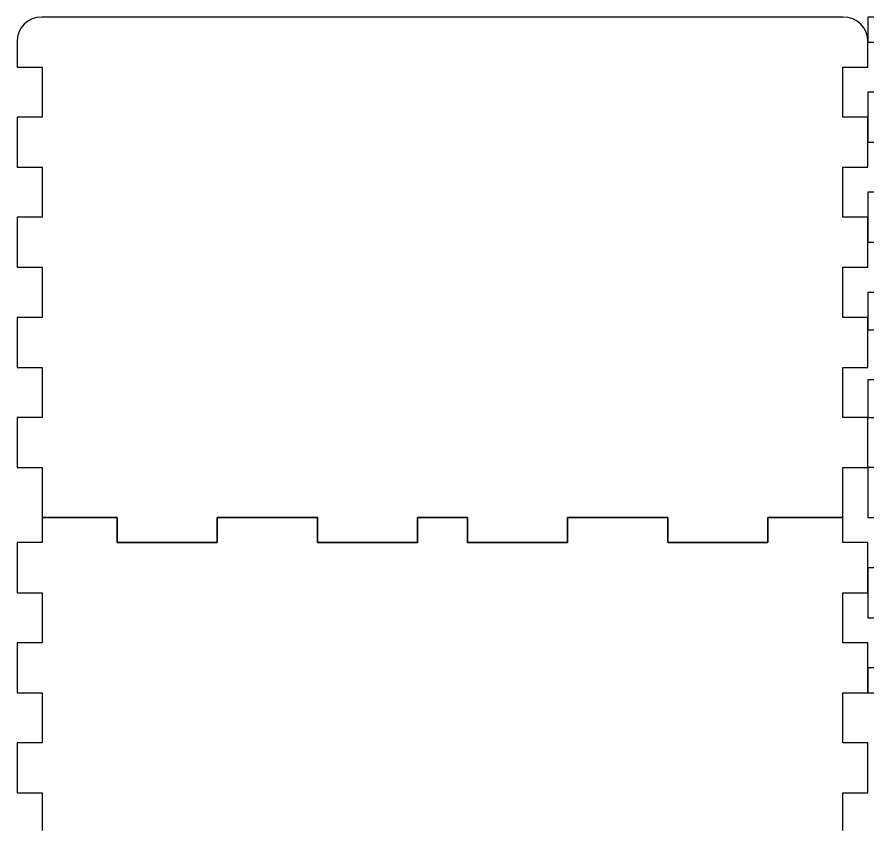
# Model space of a CAD drawing. Extents: x 0 to 964, y 737 to 1701.
# Drawn here: x 0.1 to 482, y 1242.6 to 1700.7 of the extents above; entities that cross this region are included whole.
import ezdxf

# ---------------------------------------------------------------- set-up
doc = ezdxf.new("R2010")
doc.units = 0
doc.layers.add('A0132_Printing', color=7, linetype='CONTINUOUS')

msp = doc.modelspace()

# ---------------------------------------------------------------- linework, layer by layer
at = {"layer": 'A0132_Printing', "color": 1}
for points in [[(467.937788, 1700.664557), (14.2018, 1700.664557)], [(524.533987, 1700.664957), (482.014988, 1700.664957), (482.014988, 1686.491958), (496.187988, 1686.491958)], [(0.1248, 1686.588558), (0.1248, 1672.318558), (14.2978, 1672.318558), (14.2978, 1643.971559), (0.1248, 1643.971559), (0.1248, 1615.62556), (14.2978, 1615.62556), (14.2978, 1587.27956), (0.1248, 1587.27956), (0.1248, 1558.932561), (14.2978, 1558.932561), (14.2978, 1530.586562), (0.1248, 1530.586562), (0.1248, 1502.239562), (14.2978, 1502.239562), (14.2978, 1473.893563), (0.1248, 1473.893563), (0.1248, 1445.546564), (14.2978, 1445.546564), (14.2978, 1417.200565), (56.817799, 1417.200565), (56.817799, 1403.027565), (113.510797, 1403.027565), (113.510797, 1417.200565), (170.203796, 1417.200565), (170.203796, 1403.027565), (226.896794, 1403.027565), (226.896794, 1417.200565), (255.242794, 1417.200565), (255.242794, 1403.027565), (311.935792, 1403.027565), (311.935792, 1417.200565), (368.628791, 1417.200565), (368.628791, 1403.027565), (425.321789, 1403.027565), (425.321789, 1417.200565), (467.841788, 1417.200565), (467.841788, 1445.546564), (482.014788, 1445.546564), (482.014788, 1473.893563), (467.841788, 1473.893563), (467.841788, 1502.239562), (482.014788, 1502.239562), (482.014788, 1530.586562), (467.841788, 1530.586562), (467.841788, 1558.932561), (482.014788, 1558.932561), (482.014788, 1587.27956), (467.841788, 1587.27956), (467.841788, 1615.62556), (482.014788, 1615.62556), (482.014788, 1643.971559), (467.841788, 1643.971559), (467.841788, 1672.318558), (482.014788, 1672.318558)], [(482.014788, 1672.318558), (482.014788, 1686.588558)], [(496.187988, 1658.145959), (482.014988, 1658.145959), (482.014988, 1629.798959), (496.187988, 1629.798959)], [(496.187988, 1601.45296), (482.014988, 1601.45296), (482.014988, 1573.105961), (496.187988, 1573.105961)], [(496.187988, 1544.759961), (482.014988, 1544.759961), (482.014988, 1523.499962), (496.187988, 1523.499962)], [(496.187988, 1495.152963), (482.014988, 1495.152963), (482.014988, 1473.893963), (496.187988, 1473.893963)], [(496.187988, 1445.546964), (482.014988, 1445.546964), (482.014988, 1417.200965), (496.187988, 1417.200965)], [(467.841988, 1240.034969), (467.841988, 1261.294968), (482.014988, 1261.294968), (482.014988, 1289.640968), (467.841988, 1289.640968), (467.841988, 1317.987967), (482.014988, 1317.987967), (482.014988, 1346.333966), (467.841988, 1346.333966), (467.841988, 1374.680966), (482.014988, 1374.680966), (482.014988, 1403.026965), (467.841988, 1403.026965), (467.841988, 1417.199965), (425.321989, 1417.199965), (425.321989, 1403.026965), (368.628991, 1403.026965), (368.628991, 1417.199965), (311.935992, 1417.199965), (311.935992, 1403.026965), (255.242994, 1403.026965), (255.242994, 1417.199965), (226.896994, 1417.199965), (226.896994, 1403.026965), (170.203996, 1403.026965), (170.203996, 1417.199965), (113.510997, 1417.199965), (113.510997, 1403.026965), (56.817999, 1403.026965), (56.817999, 1417.199965), (14.298, 1417.199965), (14.298, 1403.026965), (0.125, 1403.026965), (0.125, 1374.680966), (14.298, 1374.680966), (14.298, 1346.333966), (0.125, 1346.333966), (0.125, 1317.987967), (14.298, 1317.987967), (14.298, 1289.640968), (0.125, 1289.640968), (0.125, 1261.294968), (14.298, 1261.294968), (14.298, 1240.034969)], [(496.187988, 1388.853965), (482.014988, 1388.853965), (482.014988, 1360.507966), (496.187988, 1360.507966)], [(496.187988, 1332.160967), (482.014988, 1332.160967), (482.014988, 1317.987967), (524.533987, 1317.987967)]]:
    msp.add_lwpolyline(points, dxfattribs=at)
for points in [[(14.2018, 1700.664557), (6.4278, 1700.664557), (0.1248, 1694.362558), (0.1248, 1686.588558)], [(482.014788, 1686.588558), (482.014788, 1694.362558), (475.712788, 1700.664557), (467.937788, 1700.664557)]]:
    msp.add_open_spline(points, degree=3, dxfattribs=at)

doc.saveas('drawing.dxf')
